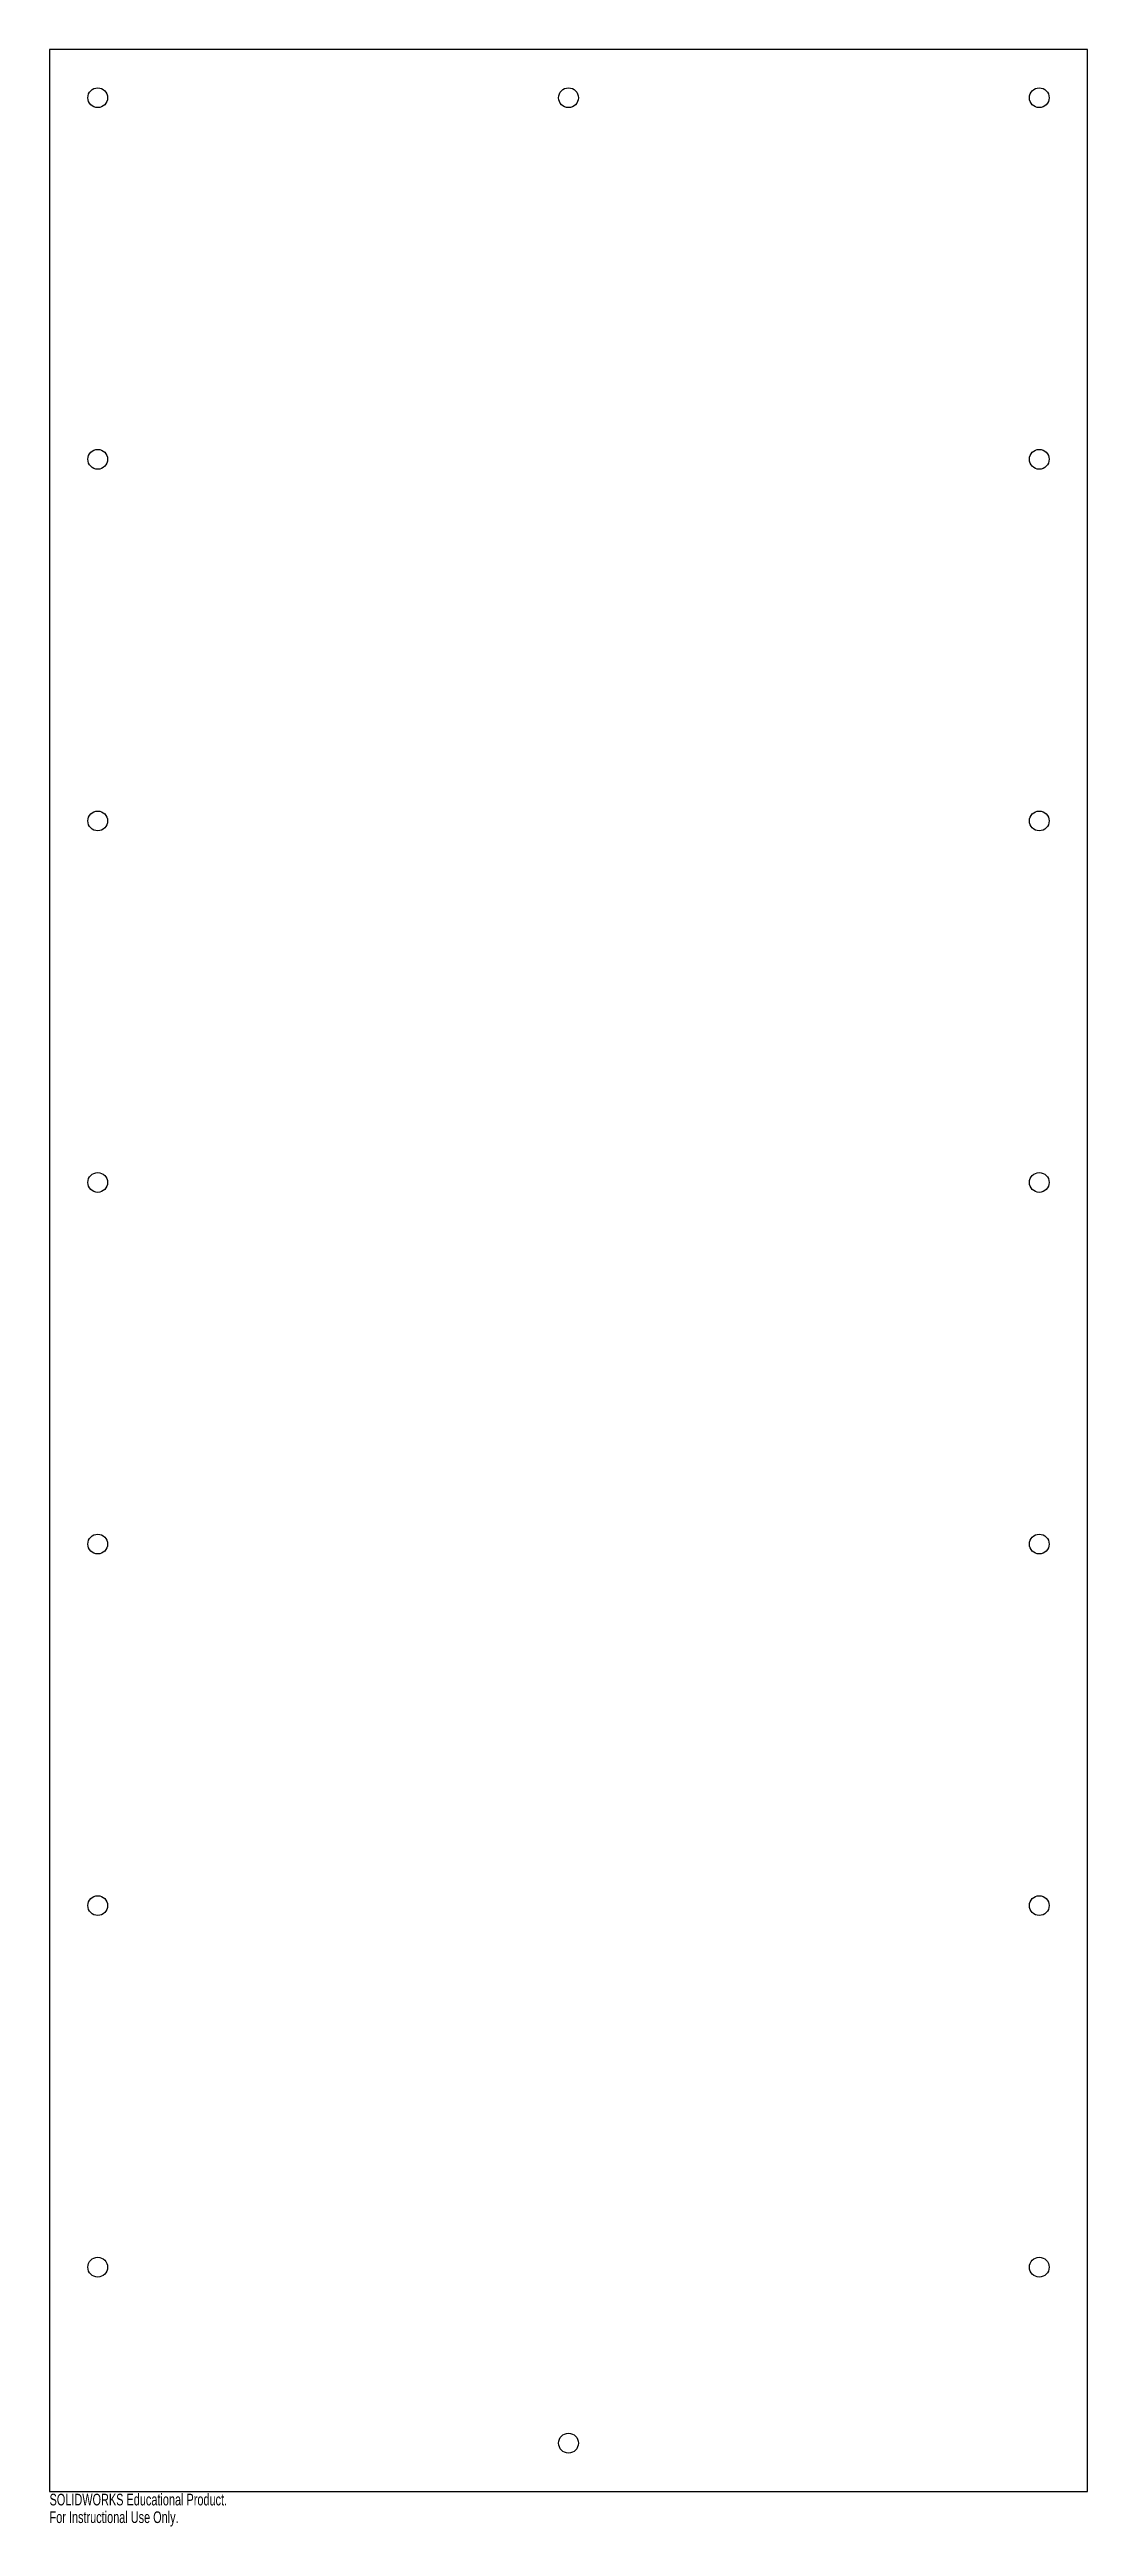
# Model space of a CAD drawing. Header units: millimetres. Extents: x -215 to 215, y -521 to 506.
import ezdxf

# ---------------------------------------------------------------- set-up
doc = ezdxf.new("R2010")
doc.units = ezdxf.units.MM
doc.styles.add('SLDTEXTSTYLE0', font='TXT', dxfattribs={"width": 0.7})

msp = doc.modelspace()

# ---------------------------------------------------------------- linework, layer by layer
at = {"color": 7, "linetype": 'Continuous', "lineweight": 25}
for p, q in [((-215.4, 506.5), (-215.4, -506.5)), ((215.4, 506.5), (-215.4, 506.5)), ((215.4, -506.5), (215.4, 506.5)), ((-215.4, -506.5), (215.4, -506.5))]:
    msp.add_line(p, q, dxfattribs=at)
for centre in [(-195.4, 486.5), (0, 486.5), (195.4, 486.5), (-195.4, 336.5), (195.4, 336.5), (-195.4, 186.5), (195.4, 186.5), (-195.4, 36.5), (195.4, 36.5), (-195.4, -113.5), (195.4, -113.5), (-195.4, -263.5), (195.4, -263.5), (-195.4, -413.5), (195.4, -413.5), (0, -486.5)]:
    msp.add_circle(centre, 4.1, dxfattribs=at)

# ---------------------------------------------------------------- texts
at = {"color": 7, "linetype": 'Continuous', "char_height": 4.834, "attachment_point": 1, "style": 'SLDTEXTSTYLE0'}
for s, insert in [('SOLIDWORKS Educational Product.', (-215.4, -507.5)), ('For Instructional Use Only.', (-215.4, -514.8))]:
    msp.add_mtext(s, dxfattribs=dict(at, insert=insert))

doc.saveas('drawing.dxf')
